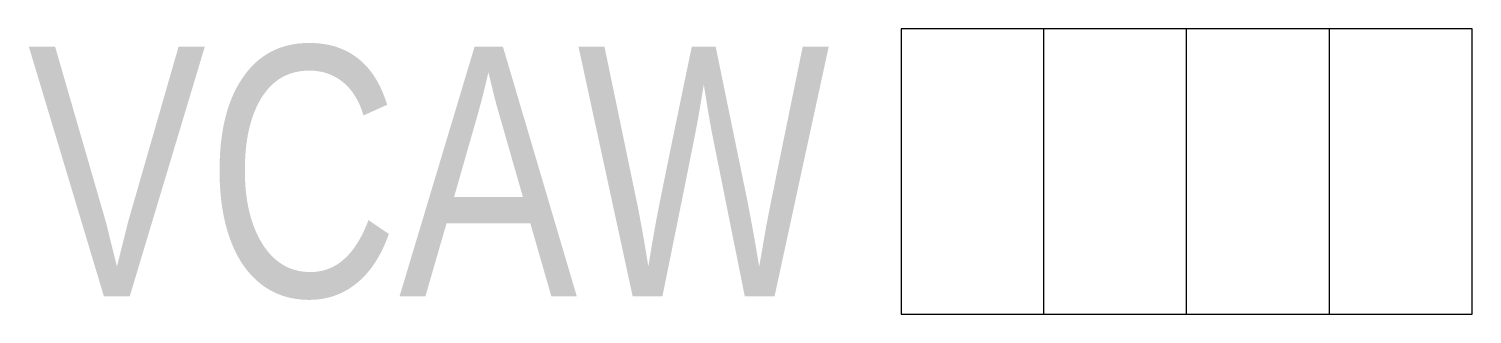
# Model space of a CAD drawing. Extents: x -1.62 to 0.4, y -0.2 to 0.2.
import ezdxf
from ezdxf.enums import TextEntityAlignment as Align

# ---------------------------------------------------------------- set-up
doc = ezdxf.new("R2010")
doc.units = 0
doc.styles.add('ISOPLUS', font='isoplus.shx')

msp = doc.modelspace()

# ---------------------------------------------------------------- linework, layer by layer
for p, q in [((-0.2, -0.2), (-0.2, 0.2)), ((0, -0.2), (0, 0.2)), ((0.2, -0.2), (0.2, 0.2))]:
    msp.add_line(p, q)
msp.add_lwpolyline([(-0.4, -0.2), (0.4, -0.2), (0.4, 0.2), (-0.4, 0.2)], close=True)

# ---------------------------------------------------------------- texts
at = {"style": 'ISOPLUS', "width": 0.8}
msp.add_attdef('VCAW', text='', height=0.35, dxfattribs=at).set_placement((-0.5, 0), align=Align.MIDDLE_RIGHT)

doc.saveas('drawing.dxf')
